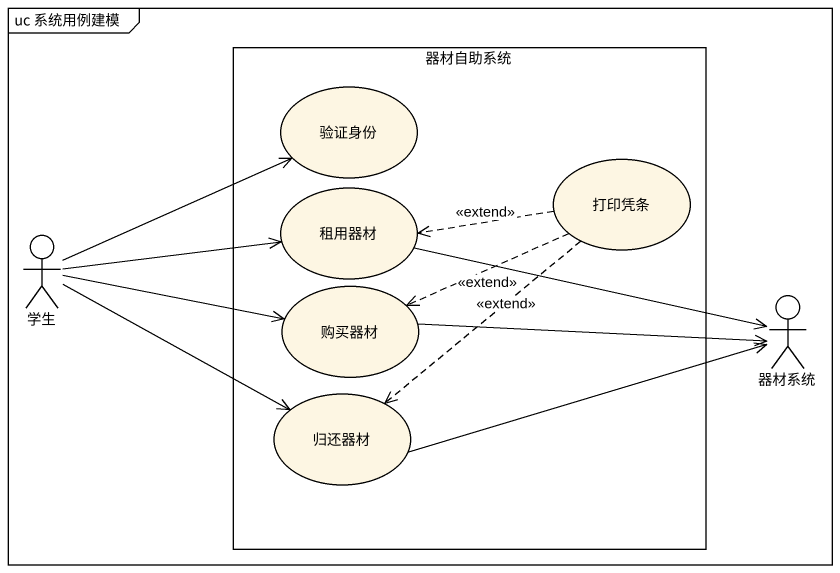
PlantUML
@startuml
mainframe uc 系统用例建模
rectangle 器材自助系统 {
  usecase 验证身份
  usecase 租用器材
  usecase 打印凭条
  usecase 购买器材
  usecase 归还器材
}
actor 学生
actor 器材系统
打印凭条 .left.> 租用器材 : <<extend>>
打印凭条 .left.> 购买器材 : <<extend>>
打印凭条 ..> 归还器材 : <<extend>>
学生 -right-> 验证身份
学生 -right-> 租用器材
学生 -right-> 购买器材
学生 -right-> 归还器材
器材系统 <-left- 租用器材
器材系统 <-left- 购买器材
器材系统 <-left- 归还器材
@enduml
